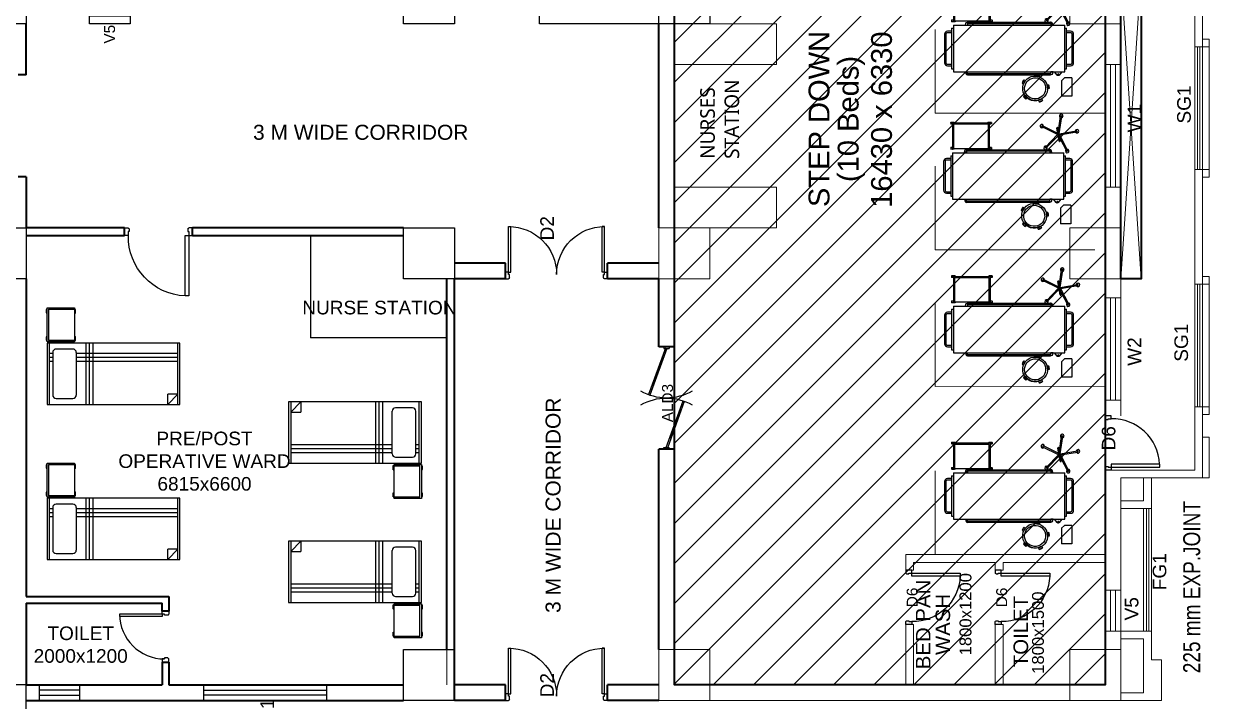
# Model space of a CAD drawing. Extents: x 3485972 to 3601240, y -625657 to -591207.
# Drawn here: x 3505867 to 3523286, y -612261 to -602305 of the extents above; entities that cross this region are included whole.
import ezdxf
from ezdxf.enums import TextEntityAlignment as Align

# ---------------------------------------------------------------- set-up
doc = ezdxf.new("R2010")
doc.units = 0
doc.header["$LTSCALE"] = 6
doc.header["$MEASUREMENT"] = 0
doc.linetypes.add('HIDDEN', pattern=[0.375, 0.25, -0.125])
for name, color, linetype in [('Bed', 33, 'CONTINUOUS'), ('COL', 5, 'CONTINUOUS'), ('DOOR', 44, 'CONTINUOUS'), ('furniture', 33, 'CONTINUOUS'), ('JOINERY', 7, 'CONTINUOUS'), ('TEXT', 250, 'CONTINUOUS'), ('Window', 161, 'CONTINUOUS')]:
    doc.layers.add(name, color=color, linetype=linetype)
doc.layers.add('D.F', color=251, linetype='CONTINUOUS', lineweight=5)
doc.layers.add('WALL', color=8, linetype='CONTINUOUS', lineweight=35)
doc.styles.add('ARI', font='arial.ttf')
doc.styles.add('ARIAL', font='arial.ttf')
doc.linetypes.add('ZIGZAG', pattern='A,0.0001,-0.2,[131,ltypeshp.shx,S=0.2,R=0,X=-0.2,Y=0],-0.4,[131,ltypeshp.shx,S=0.2,R=180,X=0.2,Y=0],-0.2', length=0.8001)

# ---------------------------------------------------------------- blocks, each defined once
blk = doc.blocks.new('A$C45A5314D')
at = {"layer": 'furniture', "color": 8, "ltscale": 0.75}
for p, q in [((-1962, 946), (-1950, 946)), ((-1962, 944), (-1950, 944)), ((-1962, 943), (-1950, 943)), ((-1962, 941), (-1950, 941)), ((-1962, 939), (-1950, 939)), ((-1962, 936), (-1950, 936)), ((-1962, 932), (-1950, 932)), ((-1962, 927), (-1950, 927)), ((-1962, 921), (-1950, 921)), ((-1962, 913), (-1950, 913)), ((-1962, 907), (-1950, 907)), ((-1962, 902), (-1950, 902)), ((-1962, 898), (-1950, 898)), ((-1962, 895), (-1950, 895)), ((-1962, 892), (-1950, 892)), ((-1962, 891), (-1950, 891)), ((-1962, 889), (-1950, 889)), ((-1962, 888), (-1950, 888)), ((-1538, 946), (-1550, 946)), ((-1538, 944), (-1550, 944)), ((-1538, 943), (-1550, 943)), ((-1538, 941), (-1550, 941)), ((-1538, 939), (-1550, 939)), ((-1538, 936), (-1550, 936)), ((-1538, 932), (-1550, 932)), ((-1538, 927), (-1550, 927)), ((-1538, 921), (-1550, 921)), ((-1538, 913), (-1550, 913)), ((-1538, 907), (-1550, 907)), ((-1538, 902), (-1550, 902)), ((-1538, 898), (-1550, 898)), ((-1538, 895), (-1550, 895)), ((-1538, 892), (-1550, 892)), ((-1538, 891), (-1550, 891)), ((-1538, 889), (-1550, 889)), ((-1538, 888), (-1550, 888)), ((-1962, 545), (-1950, 545)), ((-1962, 543), (-1950, 543)), ((-1962, 542), (-1950, 542)), ((-1962, 540), (-1950, 540)), ((-1962, 538), (-1950, 538)), ((-1962, 535), (-1950, 535)), ((-1962, 531), (-1950, 531)), ((-1962, 526), (-1950, 526)), ((-1538, 545), (-1550, 545)), ((-1538, 543), (-1550, 543)), ((-1538, 542), (-1550, 542)), ((-1538, 540), (-1550, 540)), ((-1538, 538), (-1550, 538)), ((-1538, 535), (-1550, 535)), ((-1538, 531), (-1550, 531)), ((-1538, 526), (-1550, 526)), ((-1962, 520), (-1950, 520)), ((-1962, 512), (-1950, 512)), ((-1962, 506), (-1950, 506)), ((-1962, 501), (-1950, 501)), ((-1962, 497), (-1950, 497)), ((-1962, 494), (-1950, 494)), ((-1962, 491), (-1950, 491)), ((-1962, 490), (-1950, 490)), ((-1962, 488), (-1950, 488)), ((-1962, 487), (-1950, 487)), ((-1962, 486), (-1950, 486)), ((-1538, 520), (-1550, 520)), ((-1538, 512), (-1550, 512)), ((-1538, 506), (-1550, 506)), ((-1538, 501), (-1550, 501)), ((-1538, 497), (-1550, 497)), ((-1538, 494), (-1550, 494)), ((-1538, 491), (-1550, 491)), ((-1538, 490), (-1550, 490)), ((-1538, 488), (-1550, 488)), ((-1538, 487), (-1550, 487))]:
    blk.add_line(p, q, dxfattribs=at)
at = {"layer": 'furniture', "ltscale": 0.75}
for p, q in [((-1962, 946), (-1950, 946)), ((-1962, 946), (-1962, 887)), ((-1962, 887), (-1950, 887)), ((-1950, 967), (-1550, 967)), ((-1950, 467), (-1950, 967)), ((-1930, 948), (-1930, 487)), ((-1930, 948), (-1550, 948)), ((-1550, 967), (-1550, 467)), ((-1538, 946), (-1550, 946)), ((-1538, 887), (-1550, 887)), ((-1538, 946), (-1538, 887)), ((-1962, 545), (-1950, 545)), ((-1962, 545), (-1962, 486)), ((-1538, 545), (-1550, 545)), ((-1538, 545), (-1538, 486)), ((-1962, 486), (-1950, 486)), ((-1550, 467), (-1950, 467)), ((-1550, 487), (-1930, 487)), ((-1538, 486), (-1550, 486))]:
    blk.add_line(p, q, dxfattribs=at)
at = {"layer": 'furniture'}
for p, q in [((0, 450), (-1950, 450)), ((-1950, 450), (-1950, -450)), ((-1920, 450), (-1920, -450)), ((-1572, 362), (-1820, 362)), ((-1377, -450), (-1377, 450)), ((-1327, -450), (-1327, 450)), ((-1277, -450), (-1277, 450)), ((-30, -450), (-30, 450)), ((0, -450), (0, 450)), ((-1920, 300), (-1869, 300)), ((-1920, 241), (-1869, 241)), ((-1920, 182), (-1869, 182)), ((-1869, 313), (-1869, -313)), ((-1523, 313), (-1523, -313)), ((-1523, 300), (-30, 300)), ((-1523, 241), (-30, 241)), ((-1523, 182), (-30, 182)), ((-180, -450), (-30, -300)), ((-180, -450), (-180, -300)), ((-30, -300), (-180, -300)), ((-1950, -450), (0, -450)), ((-1820, -362), (-1572, -362))]:
    blk.add_line(p, q, dxfattribs=at)
at = {"layer": 'furniture', "ltscale": 0.75}
for centre, start, end in [((-1876, 917), 161.0754, 198.9247), ((-1624, 917), 341.0754, 18.9247), ((-1876, 516), 161.0754, 198.9247), ((-1624, 516), 341.0754, 18.9247)]:
    blk.add_arc(centre, 91.1, start, end, dxfattribs=at)
at = {"layer": 'furniture'}
for centre, start, end in [((-1820, 313), 90, 180), ((-1572, 313), 0, 90), ((-1820, -313), 180, 270), ((-1572, -313), 270, 0)]:
    blk.add_arc(centre, 49.2, start, end, dxfattribs=at)
blk = doc.blocks.new('21500')
at = {"layer": 'DOOR'}
for p, q in [((45, 100), (45, 770)), ((45, 770), (80, 770)), ((80, 100), (80, 770)), ((1420, 100), (1420, 770)), ((1455, 770), (1420, 770)), ((1455, 100), (1455, 770)), ((45, 100), (80, 100)), ((45, 0), (45, 2.5)), ((60, 15), (57.5, 15)), ((1455, 100), (1420, 100)), ((1440, 15), (1442.5, 15)), ((1455, 0), (1455, 2.5))]:
    blk.add_line(p, q, dxfattribs=at)
for points in [[(60, 65), (45, 65), (45, 100), (0, 100), (0, 0), (45, 0)], [(60, 15), (60, 65)], [(1440, 65), (1455, 65), (1455, 100), (1500, 100), (1500, 0), (1455, 0)], [(1440, 15), (1440, 65)]]:
    blk.add_lwpolyline(points, dxfattribs=at)
at = {"layer": 'DOOR', "color": 145}
for centre, start, end in [((45, 65), 0, 90), ((1455, 65), 90, 180)]:
    blk.add_arc(centre, 705, start, end, dxfattribs=at)
at = {"layer": 'DOOR'}
for centre, start, end in [((45, 15), 270, 0), ((1455, 15), 180, 270)]:
    blk.add_arc(centre, 12.5, start, end, dxfattribs=at)
blk = doc.blocks.new('1000')
at = {"layer": 'DOOR'}
for p, q in [((0, -111, 0), (0, 0)), ((0, 0), (55, 0, 0)), ((945, 0, 0), (945, -2, 0)), ((1000, 0), (945, 0, 0)), ((1000, -111, 0), (1000, 0)), ((55, -111, 0), (0, -111, 0)), ((55, 0, 0), (55, -3, 0)), ((70, -55, 0), (55, -55, 0)), ((55, -55, 0), (55, -111, 0)), ((55, -111, 0), (55, -1001, 0)), ((111, -111, 0), (55, -111, 0)), ((70, -15, 0), (68, -15, 0)), ((70, -15, 0), (70, -55, 0)), ((111, -1001, 0), (111, -111, 0)), ((930, -15, 0), (930, -55, 0)), ((930, -15, 0), (932, -15, 0)), ((930, -55, 0), (945, -55, 0)), ((945, -55, 0), (945, -111, 0)), ((945, -111, 0), (1000, -111, 0)), ((55, -1001, 0), (111, -1001, 0))]:
    blk.add_line(p, q, dxfattribs=at)
for centre, start_param, end_param in [((55, -15, 0), 3.926897, 5.497693), ((945, -15, 0), -0.785492, 0.785304)]:
    blk.add_ellipse(centre, major_axis=(-8.84, 8.84, 0), ratio=1, start_param=start_param, end_param=end_param, dxfattribs=at)
at = {"layer": 'DOOR', "color": 145}
blk.add_ellipse((71, -128, 0), major_axis=(597, 637, 0), ratio=0.999944, start_param=3.940126, end_param=5.484659, dxfattribs=at)
blk = doc.blocks.new('A$C6969112B')
at = {"layer": 'Bed', "color": 8}
for p, q in [((1421, 1704), (1464, 1956)), ((1438, 1701), (1481, 1953)), ((387, 1872), (116, 1872)), ((116, 1872), (116, 1719)), ((343, 1719), (387, 1762)), ((387, 1872), (387, 1762)), ((478, 1766), (1160, 1766)), ((478, 131), (478, 1766)), ((521, 1793), (1116, 1793)), ((521, 1766), (521, 1793)), ((1116, 1766), (1116, 1793)), ((1160, 131), (1160, 1766)), ((1374, 1709), (1186, 1807)), ((1421, 1704), (1194, 1823)), ((343, 1719), (116, 1719)), ((428, 1689), (478, 1729)), ((428, 1654), (478, 1615)), ((476, 1595), (476, 1561)), ((1162, 1595), (1162, 1561)), ((1409, 1685), (1229, 1510)), ((1425, 1676), (1242, 1497)), ((1324, 1707), (1324, 1710)), ((1329, 1699), (1522, 1666)), ((1332, 1716), (1525, 1683)), ((1340, 1697), (1343, 1714)), ((1425, 1676), (1538, 1447)), ((1438, 1701), (1691, 1738)), ((1443, 1679), (1554, 1454)), ((1483, 1690), (1694, 1721)), ((1512, 1667), (1515, 1685)), ((1530, 1671), (1531, 1675)), ((55, 1439), (34, 1391)), ((75, 1430), (54, 1382)), ((75, 1430), (55, 1439)), ((72, 1402), (64, 1406)), ((229, 1539), (227, 1517)), ((227, 1517), (279, 1511)), ((229, 1539), (281, 1533)), ((281, 1533), (279, 1511)), ((429, 1399), (408, 1396)), ((408, 1396), (414, 1344)), ((429, 1399), (436, 1347)), ((432, 1559), (432, 1557)), ((434, 343), (434, 1557)), ((451, 343), (451, 1557)), ((453, 1559), (453, 1557)), ((1185, 1559), (1185, 1557)), ((1186, 343), (1186, 1557)), ((1204, 343), (1204, 1557)), ((1205, 1559), (1205, 1557)), ((54, 1382), (34, 1391)), ((436, 1347), (414, 1344)), ((76, 1196), (91, 1212)), ((116, 1161), (76, 1196)), ((130, 1178), (91, 1212)), ((120, 1198), (114, 1191)), ((116, 1161), (130, 1178)), ((347, 1187), (301, 1160)), ((313, 1141), (301, 1160)), ((358, 1168), (313, 1141)), ((358, 1168), (347, 1187)), ((1234, 703), (1212, 703)), ((1212, 703), (1212, 650)), ((1234, 703), (1234, 676)), ((1605, 703), (1583, 703)), ((1583, 703), (1583, 676)), ((1605, 703), (1605, 650)), ((1223, 650), (1212, 650)), ((1223, 131), (1223, 676)), ((1223, 676), (1594, 676)), ((1223, 659), (1577, 659)), ((1577, 659), (1577, 148)), ((1594, 676), (1594, 131)), ((1605, 650), (1594, 650)), ((432, 340), (432, 343)), ((453, 340), (453, 343)), ((476, 304), (476, 339)), ((1162, 304), (1162, 339)), ((1185, 340), (1185, 343)), ((1205, 340), (1205, 343)), ((1160, 131), (478, 131)), ((521, 105), (521, 131)), ((1116, 105), (521, 105)), ((1116, 105), (1116, 131)), ((1223, 157), (1212, 157)), ((1212, 157), (1212, 105)), ((1234, 105), (1212, 105)), ((1577, 148), (1223, 148)), ((1594, 131), (1223, 131)), ((1234, 131), (1234, 105)), ((1583, 131), (1583, 105)), ((1605, 105), (1583, 105)), ((1605, 157), (1594, 157)), ((1605, 157), (1605, 105))]:
    blk.add_line(p, q, dxfattribs=at)
for points in [[(565, 1793), (565, 1854, -0.414214), (608, 1897), (1029, 1897, -0.414214), (1073, 1854), (1073, 1793)], [(587, 1793), (587, 1854, -0.414214), (608, 1875), (1029, 1875, -0.414214), (1051, 1854), (1051, 1793)], [(476, 1593), (451, 1585, 0.318781), (430, 1563), (430, 1559), (455, 1559), (455, 1563), (476, 1563)], [(1162, 1593), (1186, 1585, -0.318781), (1208, 1563), (1208, 1559), (1182, 1559), (1182, 1563), (1162, 1563)], [(476, 307), (451, 314, -0.318781), (430, 336), (430, 340), (455, 340), (455, 336), (476, 336)], [(1162, 307), (1186, 314, 0.318781), (1208, 336), (1208, 340), (1182, 340), (1182, 336), (1162, 336)], [(1073, 105), (1073, 44, -0.414214), (1029, 0), (608, 0, -0.414214), (565, 44), (565, 105)], [(1051, 105), (1051, 44, -0.414214), (1029, 22), (608, 22, -0.414214), (587, 44), (587, 105)]]:
    blk.add_lwpolyline(points, format="xyb", dxfattribs=at)
for points in [[(476, 1595), (478, 1595)], [(1162, 1595), (1160, 1595)], [(432, 1557), (453, 1557)], [(476, 1561), (478, 1561)], [(1162, 1561), (1160, 1561)], [(1205, 1557), (1185, 1557)], [(432, 343), (453, 343)], [(476, 339), (478, 339)], [(476, 304), (478, 304)], [(1162, 339), (1160, 339)], [(1162, 304), (1160, 304)], [(1205, 343), (1185, 343)]]:
    blk.add_lwpolyline(points, dxfattribs=at)
blk.add_circle((435, 1672), 9.27, dxfattribs=at)
for centre, radius, start, end in [((441, 1672), 21.4, 125.427, 234.573), ((1289, 676), 80.7, 161.0754, 198.9246), ((1158, 676), 80.7, 0, 18.9246), ((1660, 676), 80.7, 161.0754, 180), ((1529, 676), 80.7, 341.0754, 18.9246), ((1289, 131), 80.7, 161.0754, 198.9246), ((1158, 131), 80.7, 341.0754, 0), ((1660, 131), 80.7, 180, 198.9246), ((1529, 131), 80.7, 341.0754, 18.9246)]:
    blk.add_arc(centre, radius, start, end, dxfattribs=at)
at = {"layer": 'Bed', "color": 8, "extrusion": (0, 0, -1)}
for centre, major_axis, start_param, end_param in [((1474, 1962), (18.5, 18.5), 2.86537, 8.468881), ((1471, 1955), (4.94, 4.94), 4.096329, 5.660611), ((1427, 1691), (194, 194), -0.622575, -0.609545), ((1474, 1954), (4.94, 4.94), -0.609545, 0.954736), ((1184, 1818), (18.5, 18.5), 1.608733, 7.212244), ((1189, 1814), (4.94, 4.94), 2.839692, 4.403974), ((1427, 1691), (194, 194), 4.403974, 4.417003), ((1191, 1817), (4.94, 4.94), 4.417003, 5.981285), ((1699, 1730), (18.5, 18.5), 4.122007, 9.725518), ((1331, 1705), (4.94, 4.94), 2.525533, 4.096329), ((1331, 1709), (4.94, 4.94), 4.096329, 5.667125), ((1523, 1672), (4.94, 4.94), 0.954736, 2.525533), ((1524, 1676), (4.94, 4.94), -0.61606, 0.954736), ((1692, 1731), (4.94, 4.94), -0.930219, 0.634062), ((1693, 1728), (4.94, 4.94), 0.647092, 2.211374), ((1427, 1691), (-194, 194), 2.204859, 2.217888), ((114, 1384), (-57.1, 57.1), 5.588367, 6.248962), ((232, 1332), (-182, 20), -0.000636, 6.282549), ((232, 1332), (-123, 123), 4.624291, 5.911682), ((-5, 1437), (-57.1, 57.1), 2.446775, 3.107369), ((232, 1332), (-154, 17), -0.00023, 6.282955), ((261, 1590), (-57.1, 57.1), 3.707499, 4.368094), ((247, 1460), (-57.1, 57.1), 0.565907, 1.226501), ((487, 1380), (-57.1, 57.1), 5.038602, 5.699197), ((357, 1363), (-57.1, 57.1), 1.897009, 2.557604), ((1230, 1499), (18.5, 18.5), 0.352096, 5.955607), ((1234, 1505), (4.94, 4.94), 3.160366, 4.724648), ((1427, 1691), (-194, 194), 4.718133, 4.731162), ((1237, 1502), (4.94, 4.94), 1.583055, 3.147337), ((1549, 1444), (18.5, 18.5), -0.904541, 4.69897), ((1544, 1450), (4.94, 4.94), 1.903729, 3.468011), ((1427, 1691), (194, 194), 1.8907, 1.903729), ((1547, 1451), (4.94, 4.94), 0.326418, 1.8907), ((146, 1236), (-57.1, 57.1), 4.308534, 4.969129), ((61, 1137), (-57.1, 57.1), 1.166941, 1.827536), ((363, 1107), (-57.1, 57.1), 6.205277, 6.865872), ((296, 1220), (-57.1, 57.1), 3.063684, 3.724279)]:
    blk.add_ellipse(centre, major_axis=major_axis, ratio=1, start_param=start_param, end_param=end_param, dxfattribs=at)
blk = doc.blocks.new('Z$W@#5624')
at = {"layer": 'DOOR'}
for p, q in [((1770, 446), (949, 745)), ((1779, 470), (957, 769)), ((1122, 709), (1113, 685)), ((1610, 518), (1117, 697)), ((0, 499), (25, 499)), ((0, 400), (0, 499)), ((19, 429), (28, 453)), ((19, 429), (840, 130)), ((25, 400), (25, 499)), ((28, 453), (849, 154)), ((1614, 529), (1606, 506)), ((1779, 470), (1770, 446)), ((1798, 499), (1773, 499)), ((1773, 400), (1773, 499)), ((1798, 400), (1798, 499)), ((0, 400), (25, 400)), ((183, 369), (192, 393)), ((188, 381), (680, 202)), ((685, 214), (676, 190)), ((1798, 400), (1773, 400))]:
    blk.add_line(p, q, dxfattribs=at)
at = {"layer": 'DOOR', "color": 145, "extrusion": (0, 0, -1)}
for centre, start_param, end_param in [((0, 449), -0.523599, 0.523599), ((1798, 449), 2.617994, 3.665191)]:
    blk.add_ellipse(centre, major_axis=(899, 0), ratio=1, start_param=start_param, end_param=end_param, dxfattribs=at)
blk = doc.blocks.new('750')
at = {"layer": 'DOOR'}
for p, q in [((-50, 705), (-47.5, 705)), ((-35, 690), (-35, 692.5)), ((-50, 45), (-47.5, 45)), ((-35, 60), (-35, 57.5)), ((50, 45), (50, 80)), ((50, 80), (675, 80)), ((50, 45), (675, 45)), ((675, 45), (675, 80))]:
    blk.add_line(p, q, dxfattribs=at)
for points in [[(15, 690), (15, 705), (50, 705), (50, 750), (-50, 750), (-50, 705)], [(-35, 690), (15, 690)], [(15, 60), (15, 45), (50, 45), (50, 0), (-50, 0), (-50, 45)], [(-35, 60), (15, 60)]]:
    blk.add_lwpolyline(points, dxfattribs=at)
for centre, start, end in [((-35, 705), 180, 270), ((-35, 45), 90, 180)]:
    blk.add_arc(centre, 12.5, start, end, dxfattribs=at)
at = {"layer": 'DOOR', "color": 145}
blk.add_arc((15, 45), 660, 0, 90, dxfattribs=at)

msp = doc.modelspace()

# ---------------------------------------------------------------- hatches: boundary and pattern name
at = {"layer": 'D.F', "linetype": 'ByBlock'}
h = msp.add_hatch(dxfattribs=at)
h.set_pattern_fill('ANSI31', color=256, scale=3333, style=0)
h.set_pattern_definition([(45, (479073.56, 121913.7), (-294.59836, 294.59836), [])])
h.paths.add_polyline_path([(3515426, -595590), (3521756, -595590), (3521756, -612020), (3515426, -612020)])

# ---------------------------------------------------------------- linework, layer by layer
at = {"layer": 'COL'}
for points in [[(3505151, -602305), (3505151, -601555), (3505901, -601555), (3505901, -602305)], [(3515196, -602305), (3515196, -601555), (3515946, -601555), (3515946, -602305)], [(3505151, -605305), (3505901, -605305), (3505901, -606055), (3505151, -606055)], [(3512196, -611500), (3512196, -612250), (3511446, -612250), (3511446, -611500)], [(3505901, -612020), (3505151, -612020), (3505151, -612770), (3505901, -612770)]]:
    msp.add_lwpolyline(points, close=True, dxfattribs=at)
at = {"layer": 'COL', "elevation": 0}
for points in [[(3511446, -602305), (3511446, -601555), (3512196, -601555), (3512196, -602305)], [(3511446, -605305), (3512196, -605305), (3512196, -606055), (3511446, -606055)]]:
    msp.add_lwpolyline(points, close=True, dxfattribs=at)
at = {"layer": 'D.F', "linetype": 'ByBlock'}
for p, q in [((3523186, -598115), (3523186, -608980)), ((3523071, -598230), (3523071, -608865)), ((3521756, -608865, -101231), (3523071, -608865, -101231)), ((3521986, -608980, -101231), (3523186, -608980, -101231)), ((3522321, -608980, -101228), (3522321, -609315, -101227)), ((3522436, -608980, -101228), (3522436, -609430, -101227)), ((3521986, -609315, 4), (3522321, -609315, -81824)), ((3521986, -609430, 4), (3522436, -609430, -101227)), ((3521986, -611230, 4), (3522436, -611230, -101227)), ((3522436, -611650, -101228), (3522436, -611230, -101227)), ((3521986, -611345, 4), (3522321, -611345, -81824)), ((3522321, -612135, -101231), (3522321, -611345, -101227)), ((3522436, -611650, -101231), (3522586, -611650, -101231)), ((3522586, -612250, -253628), (3522586, -611650, -202462)), ((3521986, -612135, -101231), (3522321, -612135, -101231)), ((3521986, -612250, -101231), (3522436, -612250, -101231)), ((3522436, -612250, -101231), (3522586, -612250, -101231))]:
    msp.add_line(p, q, dxfattribs=at)
at = {"layer": 'D.F', "color": 7, "lineweight": 0}
for p, q in [((3521756, -605305), (3521756, -602305)), ((3521986, -605305), (3521986, -602305)), ((3521756, -606055), (3521756, -608065)), ((3521986, -606055), (3521986, -608065)), ((3521756, -608865), (3521756, -611500)), ((3521986, -608980), (3521986, -611500)), ((3521756, -610105), (3518826, -610105)), ((3518826, -610335), (3518826, -610105)), ((3518941, -610335), (3518826, -610335)), ((3520141, -610220), (3518941, -610220)), ((3518941, -610335), (3518941, -610220)), ((3520141, -610335), (3520141, -610220)), ((3520256, -610335), (3520141, -610335)), ((3521756, -610220), (3520256, -610220)), ((3520256, -610335), (3520256, -610220)), ((3518826, -612020), (3518826, -611135)), ((3518941, -611135), (3518826, -611135)), ((3518941, -612020), (3518941, -611135)), ((3520141, -612020), (3520141, -611135)), ((3520256, -611135), (3520141, -611135)), ((3520256, -612020), (3520256, -611135)), ((3515946, -612020), (3521236, -612020)), ((3515946, -612250), (3521236, -612250))]:
    msp.add_line(p, q, dxfattribs=at)
at = {"layer": 'D.F', "color": 7, "linetype": 'ByBlock'}
for p, q in [((3523186, -602647, -101231), (3523071, -602647)), ((3523186, -607933, -101231), (3523071, -607933))]:
    msp.add_line(p, q, dxfattribs=at)
at = {"layer": 'D.F', "color": 8, "linetype": 'ByBlock'}
for p, q in [((3523286, -602647), (3523286, -604447)), ((3523286, -606133), (3523286, -607933))]:
    msp.add_line(p, q, dxfattribs=at)
at = {"layer": 'D.F', "linetype": 'HIDDEN', "ltscale": 200}
msp.add_line((3522436, -609430, -101227), (3522436, -611230, -101227), dxfattribs=at)
at = {"layer": 'D.F'}
for points in [[(3521236, -602305), (3521986, -602305), (3521986, -601555), (3521236, -601555)], [(3515196, -605305), (3515946, -605305), (3515946, -606055), (3515196, -606055)], [(3521236, -605305), (3521986, -605305), (3521986, -606055), (3521236, -606055)], [(3515946, -611500), (3515946, -612250), (3515196, -612250), (3515196, -611500)], [(3521986, -611500), (3521986, -612250), (3521236, -612250), (3521236, -611500)]]:
    msp.add_lwpolyline(points, close=True, dxfattribs=at)
at = {"layer": 'D.F', "linetype": 'ByBlock'}
for points, elevation in [([(3522286, -606055), (3521986, -601555)], 27935), ([(3522286, -601555), (3521986, -606055)], 27935), ([(3523186, -602647), (3523286, -602647), (3523286, -602532), (3523186, -602532)], -101231), ([(3523186, -608048), (3523286, -608048), (3523286, -607933), (3523186, -607933)], -101231)]:
    msp.add_lwpolyline(points, dxfattribs=dict(at, elevation=elevation))
at = {"layer": 'D.F', "lineweight": 0, "ltscale": 15}
for points in [[(3516926, -602905), (3516926, -602305), (3515426, -602305), (3515426, -602905)], [(3516926, -605305), (3516926, -604705), (3515426, -604705), (3515426, -605305)]]:
    msp.add_lwpolyline(points, close=True, dxfattribs=at)
at = {"layer": 'D.F', "linetype": 'ZIGZAG', "ltscale": 10, "flags": 128}
for points in [[(3521756, -603620), (3519256, -603620), (3519256, -602391)], [(3521606, -605627), (3519256, -605627), (3519256, -604399)], [(3521756, -607631), (3519256, -607635), (3519256, -606406)], [(3521756, -610105), (3519256, -610105), (3519256, -608876)]]:
    msp.add_lwpolyline(points, dxfattribs=at)
at = {"layer": 'D.F', "linetype": 'ByBlock'}
for points in [[(3523071, -602647), (3523071, -604447), (3523186, -604447), (3523186, -602647)], [(3523071, -606133), (3523071, -607933), (3523186, -607933), (3523186, -606133)]]:
    msp.add_lwpolyline(points, close=True, dxfattribs=at)
at = {"layer": 'D.F', "linetype": 'Continuous'}
for points in [[(3523146, -602647), (3523111, -602647), (3523111, -604447), (3523146, -604447)], [(3521986, -604705), (3521756, -604705), (3521756, -602905), (3521986, -602905)], [(3521906, -604705), (3521836, -604705), (3521836, -602905), (3521906, -602905)], [(3523146, -606133), (3523111, -606133), (3523111, -607933), (3523146, -607933)], [(3521986, -607835), (3521756, -607835), (3521756, -606335), (3521986, -606335)], [(3521906, -607835), (3521836, -607835), (3521836, -606335), (3521906, -606335)]]:
    msp.add_lwpolyline(points, close=True, dxfattribs=at)
at = {"layer": 'D.F', "linetype": 'ByBlock'}
for points in [[(3523186, -602647), (3523286, -602647), (3523286, -602532), (3523186, -602532)], [(3523186, -604562), (3523286, -604562), (3523286, -604447), (3523186, -604447)], [(3523186, -606133), (3523286, -606133), (3523286, -606018), (3523186, -606018)], [(3523186, -608048), (3523286, -608048), (3523286, -607933), (3523186, -607933)]]:
    msp.add_lwpolyline(points, dxfattribs=at)
at = {"layer": 'D.F', "color": 7, "linetype": 'ByBlock', "elevation": -101231}
msp.add_lwpolyline([(3523186, -608380), (3523286, -608380), (3523286, -608980), (3523186, -608980)], dxfattribs=at)
at = {"layer": 'D.F', "linetype": 'ByBlock', "elevation": -101227}
msp.add_lwpolyline([(3522321, -609430), (3522321, -611230), (3522436, -611230), (3522436, -609430)], close=True, dxfattribs=at)
at = {"layer": 'D.F', "linetype": 'Continuous'}
for points, elevation in [([(3522396, -609430), (3522361, -609430), (3522361, -611230), (3522396, -611230)], -101227), ([(3521756, -611230), (3521986, -611230), (3521986, -610630), (3521756, -610630)], 4), ([(3521756, -611230), (3521986, -611230), (3521986, -610630), (3521756, -610630)], 4), ([(3521836, -611230), (3521906, -611230), (3521906, -610630), (3521836, -610630)], 4), ([(3521836, -611230), (3521906, -611230), (3521906, -610630), (3521836, -610630)], 4)]:
    msp.add_lwpolyline(points, close=True, dxfattribs=dict(at, elevation=elevation))
at = {"layer": 'furniture', "linetype": 'ByBlock'}
for p, q in [((3513446, -602305), (3513446, -601605)), ((3515196, -602305), (3513446, -602305))]:
    msp.add_line(p, q, dxfattribs=at)
at = {"layer": 'furniture', "linetype": 'Continuous'}
for p in [(3510081, -605420), (3512081, -606920)]:
    msp.add_line(p, (3510081, -606920), dxfattribs=at)
at = {"layer": 'WALL', "linetype": 'ByBlock'}
for p, q in [((3505901, -603055), (3505901, -602305)), ((3515196, -605305), (3515196, -602305)), ((3515426, -605305), (3515426, -602305)), ((3505901, -603055), (3505786, -603055)), ((3505901, -604555), (3505786, -604555)), ((3505901, -604555), (3505901, -605305)), ((3507348, -605305, 0), (3505901, -605305)), ((3507348, -605420, 0), (3507348, -605305, 0)), ((3511446, -605305, 0), (3508348, -605305, 0)), ((3508348, -605420, 0), (3508348, -605305, 0)), ((3507348, -605420, 0), (3505901, -605420)), ((3511446, -605420, 0), (3508348, -605420, 0)), ((3512946, -605825), (3512196, -605825)), ((3512946, -605825), (3512196, -605825)), ((3512946, -606055), (3512946, -605825)), ((3512946, -606055), (3512946, -605825)), ((3515196, -605825), (3514446, -605825)), ((3514446, -606055), (3514446, -605825)), ((3515196, -605825), (3514446, -605825)), ((3514446, -606055), (3514446, -605825)), ((3505901, -606055), (3505901, -610720)), ((3512081, -611500), (3512081, -606055)), ((3512196, -612250), (3512196, -606055)), ((3512946, -606055), (3512196, -606055)), ((3515196, -606055), (3514446, -606055)), ((3515196, -607055), (3515196, -606055)), ((3515426, -607055), (3515426, -606055)), ((3515426, -607055), (3515196, -607055)), ((3515196, -611500), (3515196, -608555)), ((3515426, -608555), (3515196, -608555)), ((3515426, -611500), (3515426, -608555)), ((3505901, -610720), (3507901, -610720)), ((3505901, -610820), (3505901, -612020)), ((3505901, -610820), (3507901, -610820)), ((3507901, -610720), (3508001, -610720)), ((3507901, -610935), (3507901, -610820)), ((3508001, -610720), (3508001, -610935)), ((3508001, -610935), (3507901, -610935)), ((3512196, -611500), (3512196, -611035)), ((3507901, -611685), (3508001, -611685)), ((3507901, -611685), (3507901, -612020)), ((3508001, -611685), (3508001, -612020)), ((3505901, -612020), (3507266, -612020)), ((3507266, -612020), (3507381, -612020)), ((3507381, -612020), (3507901, -612020)), ((3508001, -612020), (3511446, -612020)), ((3512946, -612020), (3512196, -612020)), ((3512946, -612020), (3512196, -612020)), ((3512946, -612250), (3512946, -612020)), ((3512946, -612250), (3512946, -612020)), ((3515196, -612020), (3514446, -612020)), ((3514446, -612250), (3514446, -612020)), ((3515196, -612020), (3514446, -612020)), ((3514446, -612250), (3514446, -612020)), ((3505901, -612250), (3511446, -612250)), ((3512946, -612250), (3512196, -612250)), ((3512946, -612250), (3512196, -612250)), ((3515196, -612250), (3514446, -612250)), ((3515196, -612250), (3514446, -612250))]:
    msp.add_line(p, q, dxfattribs=at)
at = {"layer": 'WALL', "lineweight": 0}
msp.add_line((3512081, -610520), (3512081, -612020), dxfattribs=at)
at = {"layer": 'WALL', "linetype": 'ByBlock'}
msp.add_lwpolyline([(3515426, -595590), (3521756, -595590), (3521756, -612020), (3515426, -612020)], close=True, dxfattribs=at)
at = {"layer": 'WALL', "elevation": 27935}
msp.add_lwpolyline([(3521986, -606055), (3521986, -601555), (3522286, -601555), (3522286, -606055)], close=True, dxfattribs=at)
at = {"layer": 'Window', "linetype": 'Continuous', "elevation": 0}
msp.add_lwpolyline([(3506831, -602305), (3506831, -602190), (3507431, -602190), (3507431, -602305)], close=True, dxfattribs=at)
at = {"layer": 'Window', "linetype": 'Continuous'}
for points in [[(3506692, -612250), (3506692, -612020), (3506092, -612020), (3506092, -612250)], [(3506692, -612170), (3506692, -612100), (3506092, -612100), (3506092, -612170)], [(3510313, -612020), (3510313, -612250), (3508513, -612250), (3508513, -612020)], [(3510313, -612100), (3510313, -612170), (3508513, -612170), (3508513, -612100)]]:
    msp.add_lwpolyline(points, close=True, dxfattribs=at)

# ---------------------------------------------------------------- block references
at = {"layer": 'D.F', "xscale": -1, "rotation": 270}
for p in [(3519395, -603488), (3519381, -605360), (3519395, -607617), (3519395, -610063)]:
    msp.add_blockref('A$C6969112B', p, dxfattribs=at)
at = {"layer": 'D.F', "linetype": 'Continuous'}
for name, p, xscale, yscale, zscale, rotation in [('Z$W@#5624', (3514936, -607055), 0.8343726266175508, 0.8343726266175508, 0.8343726266175508, 270), ('1000', (3521756, -608865, -101231), 0.7999999984167706, 0.7999999984167706, 0.7999999984167706, 90.0000132735122), ('1000', (3518826, -610335), -0.7999999988824326, 0.7999999986495823, 0.7999999999883585, 89.99998672648773), ('1000', (3520141, -610335), -0.7999999988824326, 0.7999999986495823, 0.7999999999883585, 89.99998672648773)]:
    msp.add_blockref(name, p, dxfattribs=dict(at, xscale=xscale, yscale=yscale, zscale=zscale, rotation=rotation))
at = {"layer": 'DOOR', "linetype": 'Continuous', "xscale": -1, "rotation": 359.9999867131476}
msp.add_blockref('1000', (3508348, -605305, 0), dxfattribs=at)
at = {"layer": 'DOOR', "linetype": 'Continuous', "xscale": -1}
for p in [(3514446, -606055), (3514446, -606055), (3514446, -612250), (3514446, -612250)]:
    msp.add_blockref('21500', p, dxfattribs=at)
at = {"layer": 'DOOR', "rotation": 180}
msp.add_blockref('750', (3507951, -610935), dxfattribs=at)
at = {"layer": 'furniture', "linetype": 'Continuous'}
for p, rotation in [((3508162, -607448), 1.312676974619595e-05), ((3509759, -608313), 180.0000131267696), ((3509759, -610360), 180.0000131267696)]:
    msp.add_blockref('A$C45A5314D', p, dxfattribs=dict(at, rotation=rotation))
at = {"layer": 'WALL', "linetype": 'Continuous', "rotation": 1.312676974619595e-05}
msp.add_blockref('A$C45A5314D', (3508162, -609728), dxfattribs=at)

# ---------------------------------------------------------------- texts
at = {"layer": 'D.F', "linetype": 'Continuous', "style": 'ARIAL'}
for s, height, p in [('STEP DOWN', 306.1, (3517705, -603705)), ('16430 x 6330', 306.13, (3518623, -603715)), ('(10 Beds)', 306.1, (3518133, -603705))]:
    msp.add_text(s, height=height, rotation=90, dxfattribs=at).set_placement(p, align=Align.CENTER)
at = {"layer": 'D.F', "style": 'ARIAL', "width": 1}
for s, height, p in [('SG1', 200, (3523014, -603772)), ('W1', 200, (3522285, -603902)), ('SG1', 200, (3522973, -607272)), ('W2', 200, (3522285, -607332)), ('ALD3', 161.2, (3515406, -608161)), ('D6', 200, (3521906, -608576, -202462)), ('FG1', 200, (3522654, -610629)), ('D6', 161.2, (3519001, -610879)), ('D6', 161.2, (3520316, -610879)), ('V5', 200, (3522244, -611073, 4)), ('V5', 200, (3522244, -611073, 4))]:
    msp.add_text(s, height=height, rotation=90, dxfattribs=at).set_placement(p)
at = {"layer": 'D.F', "style": 'ARI', "width": 0.8}
msp.add_text('225 mm EXP.JOINT', height=250, rotation=90, dxfattribs=at).set_placement((3523227, -611849, 101231), align=Align.BOTTOM_LEFT)
at = {"layer": 'D.F', "linetype": 'Continuous', "style": 'ARIAL'}
for s, p in [('BED PAN', (3519253, -611133, 0)), ('WASH', (3519542, -611133, 0)), ('TOILET', (3520688, -611237, 101231))]:
    msp.add_text(s, height=214.3, rotation=90, dxfattribs=at).set_placement(p, align=Align.BOTTOM_CENTER)
for s, p in [('1800x1200', (3519616, -610982, 0)), ('1800x1500', (3520681, -611253, 101231))]:
    msp.add_text(s, height=175, rotation=90, dxfattribs=at).set_placement(p, align=Align.TOP_CENTER)
at = {"layer": 'D.F', "linetype": 'Continuous', "insert": (3516381, -604291), "char_height": 214.29, "width": 161.6, "attachment_point": 7, "rotation": 90, "style": 'ARIAL'}
msp.add_mtext('{\\fSegoe Script|b0|i0|c0|p34;NURSES STATION}', dxfattribs=at)
at = {"layer": 'JOINERY', "style": 'ARIAL', "width": 1}
for s, height, p in [('V5', 161.2, (3507208, -602597, -101231)), ('D2', 200, (3513656, -605489)), ('D2', 200, (3513656, -605489)), ('D2', 200, (3513656, -612203)), ('D2', 200, (3513656, -612203)), ('W1', 200, (3509545, -612642))]:
    msp.add_text(s, height=height, rotation=90, dxfattribs=at).set_placement(p)
at = {"layer": 'TEXT', "char_height": 200, "attachment_point": 5, "style": 'ARIAL'}
for s, insert, width in [('NURSE STATION', (3511093, -606478), 2454.16), ('PRE/POST \\POPERATIVE WARD\\P6815x6600', (3508523, -608734), 2454.16), ('TOILET\\P2000x1200', (3506704, -611430, -101231), 1626.96)]:
    msp.add_mtext(s, dxfattribs=dict(at, insert=insert, width=width))
at = {"layer": 'WALL', "color": 7, "linetype": 'Continuous', "insert": (3510818, -603902), "char_height": 220.41, "width": 4941.4, "attachment_point": 5, "style": 'ARIAL'}
msp.add_mtext('3 M WIDE CORRIDOR', dxfattribs=at)
at = {"layer": 'WALL', "color": 7, "linetype": 'Continuous', "insert": (3513646, -609381), "char_height": 220.41, "width": 4941.4, "attachment_point": 5, "rotation": 90, "style": 'ARIAL'}
msp.add_mtext('3 M WIDE CORRIDOR', dxfattribs=at)

doc.saveas('drawing.dxf')
